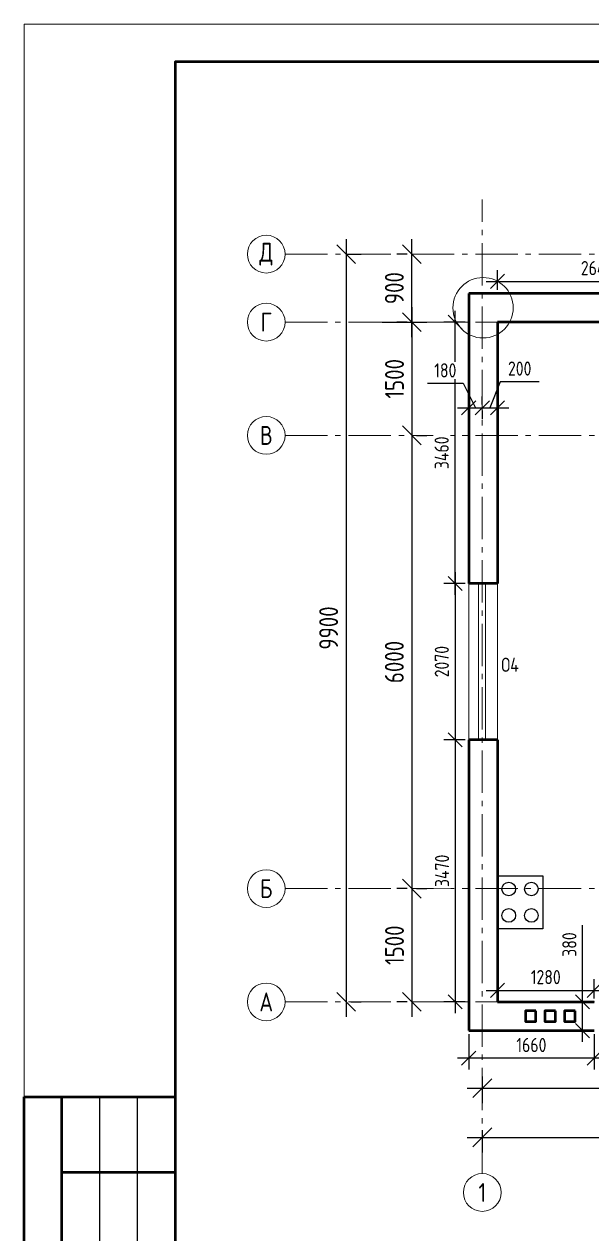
# Model space of a CAD drawing. Header units: millimetres. Extents: x 13040 to 55040, y 21337 to 51037.
# Drawn here: x 13040 to 20556, y 35022 to 51037 of the extents above; entities that cross this region are included whole.
import ezdxf

# ---------------------------------------------------------------- set-up
doc = ezdxf.new("R2010")
doc.units = ezdxf.units.MM
doc.linetypes.add('CONTINOUS', pattern=[0])
doc.linetypes.add('ГОСТ 2.303 6', pattern=[12, 8, -1.5, 1, -1.5])
for name, color, linetype, lineweight in [('Марки', 7, 'Continuous', 30), ('Размеры', 7, 'Continuous', 20), ('Стены', 7, 'Continuous', 50), ('Узел', 7, 'Continuous', 20)]:
    doc.layers.add(name, color=color, linetype=linetype, lineweight=lineweight)
doc.layers.add('Оси', color=3, linetype='Continuous')
doc.layers.add('Сантехника', color=7, linetype='Continuous')
doc.styles.add('ГОСТ 2.304', font='CS_Gost2304.shx')
doc.styles.add('ТЕКСТ_Z', font='arial.ttf')
doc.dimstyles.new('СПДС', dxfattribs={"dimscale": 100, "dimtxt": 2.5, "dimasz": 2.5, "dimexe": 2, "dimexo": 0.625, "dimgap": 1, "dimtad": 1, "dimdec": 0, "dimtxsty": 'ГОСТ 2.304', "dimblk": 'OBLIQUE', "dimblk1": 'OBLIQUE', "dimblk2": 'OBLIQUE', "dimcen": 2.5, "dimdle": 2, "dimadec": 0, "dimazin": 2, "dimtfac": 0.75, "dimtdec": 4, "dimtmove": 1, "dimatfit": 3, "dimfxl": 1, "dimtfill": 1, "dimtolj": 1, "dimarcsym": 1})

# ---------------------------------------------------------------- blocks, each defined once
blk = doc.blocks.new('Штамп осн бок')
at = {"color": 7, "lineweight": 50}
for p, q in [((-2000, 8500), (-2000, 15000)), ((-2000, 15000), (-1500, 15000)), ((-1500, 8500), (-1500, 15000)), ((-1500, 15000), (0, 15000)), ((-1500, 14000), (0, 14000)), ((-1500, 12500), (0, 12500)), ((-1500, 10500), (0, 10500)), ((-2000, 8500), (-1500, 8500)), ((-1500, 8500), (0, 8500)), ((-1200, 0), (-1200, 8500)), ((-1200, 8500), (-700, 8500)), ((-700, 0), (-700, 8500)), ((-700, 8500), (0, 8500)), ((-1200, 6000), (0, 6000)), ((-1200, 2500), (0, 2500)), ((-1200, 0), (-700, 0)), ((-700, 0), (0, 0))]:
    blk.add_line(p, q, dxfattribs=at)
at = {"color": 7}
for p, q in [((-1000, 8500), (-1000, 15000)), ((-500, 8500), (-500, 15000)), ((0, 15000), (0, 0))]:
    blk.add_line(p, q, dxfattribs=at)
at = {"color": 7, "style": 'ТЕКСТ_Z'}
for s, p in [('Согласовано', (-1675, 8640)), ('В зам. инв. №', (-890, 6627)), ('Подл. и дата', (-890, 3596)), ('Инв. № подл.', (-890, 536))]:
    blk.add_text(s, height=150, rotation=90, dxfattribs=at).set_placement(p)
blk = doc.blocks.new('_Oblique')
at = {"color": 0, "linetype": 'ByBlock', "lineweight": -2}
blk.add_line((-0.5, -0.5), (0.5, 0.5), dxfattribs=at)
blk = doc.blocks.new('*D49')
at = {"layer": 'Defpoints', "color": 0, "ltscale": 75}
for p in [(17716, 47093), (18173, 45593), (18173, 45593)]:
    blk.add_point(p, dxfattribs=at)
at = {"layer": 'Оси', "color": 0, "lineweight": -2, "ltscale": 100}
for p, q in [((18173, 47293), (18173, 45393)), ((17779, 47093), (18373, 47093)), ((18235, 45593), (18373, 45593))]:
    blk.add_line(p, q, dxfattribs=at)
at = {"layer": 'Оси', "color": 0, "lineweight": -2, "ltscale": 75, "xscale": 250, "yscale": 250, "zscale": 250}
for p, rotation in [((18173, 47093), 90), ((18173, 45593), 270)]:
    blk.add_blockref('_Oblique', p, dxfattribs=dict(at, rotation=rotation))
at = {"layer": 'Оси', "color": 0, "lineweight": 20, "ltscale": 75, "insert": (17943, 46343), "char_height": 250, "attachment_point": 5, "rotation": 90, "style": 'ГОСТ 2.304', "bg_fill": 3, "box_fill_scale": 1.1, "bg_fill_color": 256, "bg_fill_true_color": 13158600, "bg_fill_transparency": 0}
blk.add_mtext('\\A1;1500', dxfattribs=at)
blk = doc.blocks.new('*D50')
at = {"layer": 'Defpoints', "color": 0, "ltscale": 75}
for p in [(18173, 45593), (18173, 39593), (18173, 39593)]:
    blk.add_point(p, dxfattribs=at)
at = {"layer": 'Оси', "color": 0, "lineweight": -2, "ltscale": 100}
for p, q in [((18173, 45793), (18173, 39393)), ((18235, 45593), (18373, 45593)), ((18235, 39593), (18373, 39593))]:
    blk.add_line(p, q, dxfattribs=at)
at = {"layer": 'Оси', "color": 0, "lineweight": -2, "ltscale": 75, "xscale": 250, "yscale": 250, "zscale": 250}
for p, rotation in [((18173, 45593), 90), ((18173, 39593), 270)]:
    blk.add_blockref('_Oblique', p, dxfattribs=dict(at, rotation=rotation))
at = {"layer": 'Оси', "color": 0, "lineweight": 20, "ltscale": 75, "insert": (17941, 42593), "char_height": 250, "attachment_point": 5, "rotation": 90, "style": 'ГОСТ 2.304', "bg_fill": 3, "box_fill_scale": 1.1, "bg_fill_color": 256, "bg_fill_true_color": 13158600, "bg_fill_transparency": 0}
blk.add_mtext('\\A1;6000', dxfattribs=at)
blk = doc.blocks.new('*D51')
at = {"layer": 'Defpoints', "color": 0, "ltscale": 75}
for p in [(18173, 39593), (18173, 38093), (18173, 38093)]:
    blk.add_point(p, dxfattribs=at)
at = {"layer": 'Оси', "color": 0, "lineweight": -2, "ltscale": 100}
for p, q in [((18173, 39793), (18173, 37893)), ((18110, 39593), (17973, 39593)), ((18110, 38093), (17973, 38093))]:
    blk.add_line(p, q, dxfattribs=at)
at = {"layer": 'Оси', "color": 0, "lineweight": -2, "ltscale": 75, "xscale": 250, "yscale": 250, "zscale": 250}
for p, rotation in [((18173, 39593), 90), ((18173, 38093), 270)]:
    blk.add_blockref('_Oblique', p, dxfattribs=dict(at, rotation=rotation))
at = {"layer": 'Оси', "color": 0, "lineweight": 20, "ltscale": 75, "insert": (17943, 38843), "char_height": 250, "attachment_point": 5, "rotation": 90, "style": 'ГОСТ 2.304', "bg_fill": 3, "box_fill_scale": 1.1, "bg_fill_color": 256, "bg_fill_true_color": 13158600, "bg_fill_transparency": 0}
blk.add_mtext('\\A1;1500', dxfattribs=at)
blk = doc.blocks.new('*D52')
at = {"layer": 'Defpoints', "color": 0, "ltscale": 75}
for p in [(18173, 47993), (18173, 47993), (18173, 47093)]:
    blk.add_point(p, dxfattribs=at)
at = {"layer": 'Оси', "color": 0, "lineweight": -2, "ltscale": 100}
for p, q in [((18173, 46893), (18173, 48193)), ((18110, 47993), (17973, 47993)), ((18110, 47093), (17973, 47093))]:
    blk.add_line(p, q, dxfattribs=at)
at = {"layer": 'Оси', "color": 0, "lineweight": -2, "ltscale": 75, "xscale": 250, "yscale": 250, "zscale": 250}
for p, rotation in [((18173, 47993), 90), ((18173, 47093), 270)]:
    blk.add_blockref('_Oblique', p, dxfattribs=dict(at, rotation=rotation))
at = {"layer": 'Оси', "color": 0, "lineweight": 20, "ltscale": 75, "insert": (17941, 47543), "char_height": 250, "attachment_point": 5, "rotation": 90, "style": 'ГОСТ 2.304', "bg_fill": 3, "box_fill_scale": 1.1, "bg_fill_color": 256, "bg_fill_true_color": 13158600, "bg_fill_transparency": 0}
blk.add_mtext('\\A1;900', dxfattribs=at)
blk = doc.blocks.new('*D53')
at = {"layer": 'Defpoints', "color": 0, "ltscale": 75}
for p in [(17246, 47993), (17303, 38093), (17303, 38093)]:
    blk.add_point(p, dxfattribs=at)
at = {"layer": 'Оси', "color": 0, "lineweight": -2, "ltscale": 100}
for p, q in [((17303, 48193), (17303, 37893)), ((17309, 47993), (17503, 47993)), ((17366, 38093), (17503, 38093))]:
    blk.add_line(p, q, dxfattribs=at)
at = {"layer": 'Оси', "color": 0, "lineweight": -2, "ltscale": 75, "xscale": 250, "yscale": 250, "zscale": 250}
for p, rotation in [((17303, 47993), 90), ((17303, 38093), 270)]:
    blk.add_blockref('_Oblique', p, dxfattribs=dict(at, rotation=rotation))
at = {"layer": 'Оси', "color": 0, "lineweight": 20, "ltscale": 75, "insert": (17071, 43043), "char_height": 250, "attachment_point": 5, "rotation": 90, "style": 'ГОСТ 2.304', "bg_fill": 3, "box_fill_scale": 1.1, "bg_fill_color": 256, "bg_fill_true_color": 13158600, "bg_fill_transparency": 0}
blk.add_mtext('\\A1;9900', dxfattribs=at)
blk = doc.blocks.new('*D54')
at = {"layer": 'Defpoints', "color": 0, "ltscale": 75}
for p in [(19106, 37170), (24506, 37170), (24506, 36951)]:
    blk.add_point(p, dxfattribs=at)
at = {"layer": 'Оси', "color": 0, "lineweight": -2, "ltscale": 100}
for p, q in [((19106, 37107), (19106, 36751)), ((24506, 37107), (24506, 36751)), ((18906, 36951), (24706, 36951))]:
    blk.add_line(p, q, dxfattribs=at)
at = {"layer": 'Оси', "color": 0, "lineweight": -2, "ltscale": 75, "xscale": 250, "yscale": 250, "zscale": 250, "rotation": 180}
blk.add_blockref('_Oblique', (19106, 36951), dxfattribs=at)
at = {"layer": 'Оси', "color": 0, "lineweight": -2, "ltscale": 75, "xscale": 250, "yscale": 250, "zscale": 250}
blk.add_blockref('_Oblique', (24506, 36951), dxfattribs=at)
at = {"layer": 'Оси', "color": 0, "lineweight": 20, "ltscale": 75, "insert": (21806, 37181), "char_height": 250, "attachment_point": 5, "style": 'ГОСТ 2.304', "bg_fill": 3, "box_fill_scale": 1.1, "bg_fill_color": 256, "bg_fill_true_color": 13158600, "bg_fill_transparency": 0}
blk.add_mtext('\\A1;5400', dxfattribs=at)
blk = doc.blocks.new('*D58')
at = {"layer": 'Defpoints', "color": 0, "ltscale": 75}
for p in [(19106, 36459), (33506, 36459), (33506, 36299)]:
    blk.add_point(p, dxfattribs=at)
at = {"layer": 'Оси', "color": 0, "lineweight": -2, "ltscale": 100}
for p, q in [((19106, 36396), (19106, 36099)), ((33506, 36396), (33506, 36099)), ((18906, 36299), (33706, 36299))]:
    blk.add_line(p, q, dxfattribs=at)
at = {"layer": 'Оси', "color": 0, "lineweight": -2, "ltscale": 75, "xscale": 250, "yscale": 250, "zscale": 250, "rotation": 180}
blk.add_blockref('_Oblique', (19106, 36299), dxfattribs=at)
at = {"layer": 'Оси', "color": 0, "lineweight": -2, "ltscale": 75, "xscale": 250, "yscale": 250, "zscale": 250}
blk.add_blockref('_Oblique', (33506, 36299), dxfattribs=at)
at = {"layer": 'Оси', "color": 0, "lineweight": 20, "ltscale": 75, "insert": (26306, 36524), "char_height": 250, "attachment_point": 5, "style": 'ГОСТ 2.304', "bg_fill": 3, "box_fill_scale": 1.1, "bg_fill_color": 256, "bg_fill_true_color": 13158600, "bg_fill_transparency": 0}
blk.add_mtext('\\A1;14400', dxfattribs=at)
blk = doc.blocks.new('*D66')
at = {"layer": 'Defpoints', "color": 0, "ltscale": 75}
for p in [(18746, 47093), (18926, 47093), (18926, 43633)]:
    blk.add_point(p, dxfattribs=at)
at = {"layer": 'Размеры', "color": 0, "lineweight": -2, "ltscale": 75}
for p, q in [((18879, 47093), (18596, 47093)), ((18746, 43483), (18746, 47243)), ((18879, 43633), (18596, 43633))]:
    blk.add_line(p, q, dxfattribs=at)
at = {"layer": 'Размеры', "color": 0, "lineweight": -2, "ltscale": 75, "xscale": 187.5, "yscale": 187.5, "zscale": 187.5}
for p, rotation in [((18746, 47093), 90), ((18746, 43633), 270)]:
    blk.add_blockref('_Oblique', p, dxfattribs=dict(at, rotation=rotation))
at = {"layer": 'Размеры', "color": 0, "lineweight": 20, "ltscale": 75, "insert": (18568, 45363), "char_height": 187.5, "attachment_point": 5, "rotation": 90, "style": 'ГОСТ 2.304', "bg_fill": 3, "box_fill_scale": 1.1, "bg_fill_color": 256, "bg_fill_true_color": 13158600, "bg_fill_transparency": 0}
blk.add_mtext('\\A1;3460', dxfattribs=at)
blk = doc.blocks.new('*D100')
at = {"layer": 'Defpoints', "color": 0, "ltscale": 75}
for p in [(18926, 43633), (18746, 41563), (18926, 41563)]:
    blk.add_point(p, dxfattribs=at)
at = {"layer": 'Размеры', "color": 0, "lineweight": -2, "ltscale": 75}
for p, q in [((18746, 43783), (18746, 41413)), ((18879, 43633), (18596, 43633)), ((18879, 41563), (18596, 41563))]:
    blk.add_line(p, q, dxfattribs=at)
at = {"layer": 'Размеры', "color": 0, "lineweight": -2, "ltscale": 75, "xscale": 187.5, "yscale": 187.5, "zscale": 187.5}
for p, rotation in [((18746, 43633), 90), ((18746, 41563), 270)]:
    blk.add_blockref('_Oblique', p, dxfattribs=dict(at, rotation=rotation))
at = {"layer": 'Размеры', "color": 0, "lineweight": 20, "ltscale": 75, "insert": (18570, 42598), "char_height": 187.5, "attachment_point": 5, "rotation": 90, "style": 'ГОСТ 2.304', "bg_fill": 3, "box_fill_scale": 1.1, "bg_fill_color": 256, "bg_fill_true_color": 13158600, "bg_fill_transparency": 0}
blk.add_mtext('\\A1;2070', dxfattribs=at)
blk = doc.blocks.new('*D101')
at = {"layer": 'Defpoints', "color": 0, "ltscale": 75}
for p in [(18926, 41563), (18746, 38093), (18926, 38093)]:
    blk.add_point(p, dxfattribs=at)
at = {"layer": 'Размеры', "color": 0, "lineweight": -2, "ltscale": 75}
for p, q in [((18746, 41713), (18746, 37943)), ((18879, 41563), (18596, 41563)), ((18879, 38093), (18596, 38093))]:
    blk.add_line(p, q, dxfattribs=at)
at = {"layer": 'Размеры', "color": 0, "lineweight": -2, "ltscale": 75, "xscale": 187.5, "yscale": 187.5, "zscale": 187.5}
for p, rotation in [((18746, 41563), 90), ((18746, 38093), 270)]:
    blk.add_blockref('_Oblique', p, dxfattribs=dict(at, rotation=rotation))
at = {"layer": 'Размеры', "color": 0, "lineweight": 20, "ltscale": 75, "insert": (18573, 39828), "char_height": 187.5, "attachment_point": 5, "rotation": 90, "style": 'ГОСТ 2.304', "bg_fill": 3, "box_fill_scale": 1.1, "bg_fill_color": 256, "bg_fill_true_color": 13158600, "bg_fill_transparency": 0}
blk.add_mtext('\\A1;3470', dxfattribs=at)
blk = doc.blocks.new('*D102')
at = {"layer": 'Defpoints', "color": 0, "ltscale": 75}
for p in [(21946, 47632), (19306, 47473), (21946, 47473)]:
    blk.add_point(p, dxfattribs=at)
at = {"layer": 'Размеры', "color": 0, "lineweight": -2, "ltscale": 75}
for p, q in [((19306, 47520), (19306, 47782)), ((21946, 47520), (21946, 47782)), ((19156, 47632), (22096, 47632))]:
    blk.add_line(p, q, dxfattribs=at)
at = {"layer": 'Размеры', "color": 0, "lineweight": -2, "ltscale": 75, "xscale": 187.5, "yscale": 187.5, "zscale": 187.5, "rotation": 180}
blk.add_blockref('_Oblique', (19306, 47632), dxfattribs=at)
at = {"layer": 'Размеры', "color": 0, "lineweight": -2, "ltscale": 75, "xscale": 187.5, "yscale": 187.5, "zscale": 187.5}
blk.add_blockref('_Oblique', (21946, 47632), dxfattribs=at)
at = {"layer": 'Размеры', "color": 0, "lineweight": 20, "ltscale": 75, "insert": (20626, 47808), "char_height": 187.5, "attachment_point": 5, "style": 'ГОСТ 2.304', "bg_fill": 3, "box_fill_scale": 1.1, "bg_fill_color": 256, "bg_fill_true_color": 13158600, "bg_fill_transparency": 0}
blk.add_mtext('\\A1;2640', dxfattribs=at)
blk = doc.blocks.new('*D106')
at = {"layer": 'Defpoints', "color": 0, "ltscale": 100}
for p in [(18926, 45970), (19106, 45970), (19106, 45959)]:
    blk.add_point(p, dxfattribs=at)
at = {"layer": 'Размеры', "color": 0, "lineweight": -2, "ltscale": 75}
for p, q in [((18380, 46286), (18853, 46286)), ((18853, 46286), (19016, 45959)), ((18776, 45959), (19256, 45959)), ((18926, 45923), (18926, 45809)), ((19106, 45923), (19106, 45809))]:
    blk.add_line(p, q, dxfattribs=at)
at = {"layer": 'Размеры', "color": 0, "lineweight": -2, "ltscale": 100, "xscale": 187.5, "yscale": 187.5, "zscale": 187.5, "rotation": 180}
blk.add_blockref('_Oblique', (18926, 45959), dxfattribs=at)
at = {"layer": 'Размеры', "color": 0, "lineweight": -2, "ltscale": 100, "xscale": 187.5, "yscale": 187.5, "zscale": 187.5}
blk.add_blockref('_Oblique', (19106, 45959), dxfattribs=at)
at = {"layer": 'Размеры', "color": 0, "lineweight": 20, "ltscale": 100, "insert": (18616, 46454), "char_height": 187.5, "attachment_point": 5, "style": 'ГОСТ 2.304', "bg_fill": 3, "box_fill_scale": 1.1, "bg_fill_color": 256, "bg_fill_true_color": 13158600, "bg_fill_transparency": 0}
blk.add_mtext('\\A1;180', dxfattribs=at)
blk = doc.blocks.new('*D107')
at = {"layer": 'Defpoints', "color": 0, "ltscale": 100}
for p in [(19106, 45957), (19306, 45959), (19306, 45957)]:
    blk.add_point(p, dxfattribs=at)
at = {"layer": 'Размеры', "color": 0, "lineweight": -2, "ltscale": 75}
for p, q in [((19343, 46302), (19206, 45959)), ((19858, 46302), (19343, 46302)), ((19106, 46003), (19106, 46109)), ((19306, 46003), (19306, 46109)), ((18956, 45959), (19456, 45959))]:
    blk.add_line(p, q, dxfattribs=at)
at = {"layer": 'Размеры', "color": 0, "lineweight": -2, "ltscale": 100, "xscale": 187.5, "yscale": 187.5, "zscale": 187.5, "rotation": 180}
blk.add_blockref('_Oblique', (19106, 45959), dxfattribs=at)
at = {"layer": 'Размеры', "color": 0, "lineweight": -2, "ltscale": 100, "xscale": 187.5, "yscale": 187.5, "zscale": 187.5}
blk.add_blockref('_Oblique', (19306, 45959), dxfattribs=at)
at = {"layer": 'Размеры', "color": 0, "lineweight": 20, "ltscale": 100, "insert": (19601, 46478), "char_height": 187.5, "attachment_point": 5, "style": 'ГОСТ 2.304', "bg_fill": 3, "box_fill_scale": 1.1, "bg_fill_color": 256, "bg_fill_true_color": 13158600, "bg_fill_transparency": 0}
blk.add_mtext('\\A1;200', dxfattribs=at)
blk = doc.blocks.new('*D139')
at = {"layer": 'Defpoints', "color": 0, "ltscale": 75}
for p in [(20586, 37713), (22656, 37713), (20586, 37347)]:
    blk.add_point(p, dxfattribs=at)
at = {"layer": 'Размеры', "color": 0, "lineweight": -2, "ltscale": 75}
for p, q in [((20586, 37666), (20586, 37197)), ((22656, 37666), (22656, 37197)), ((22806, 37347), (20436, 37347))]:
    blk.add_line(p, q, dxfattribs=at)
at = {"layer": 'Размеры', "color": 0, "lineweight": -2, "ltscale": 75, "xscale": 187.5, "yscale": 187.5, "zscale": 187.5, "rotation": 180}
blk.add_blockref('_Oblique', (20586, 37347), dxfattribs=at)
at = {"layer": 'Размеры', "color": 0, "lineweight": -2, "ltscale": 75, "xscale": 187.5, "yscale": 187.5, "zscale": 187.5}
blk.add_blockref('_Oblique', (22656, 37347), dxfattribs=at)
at = {"layer": 'Размеры', "color": 0, "ltscale": 75, "insert": (21621, 37523), "char_height": 187.5, "attachment_point": 5, "style": 'ГОСТ 2.304', "bg_fill": 3, "box_fill_scale": 1.1, "bg_fill_color": 256, "bg_fill_true_color": 13158600, "bg_fill_transparency": 0}
blk.add_mtext('\\A1;2070', dxfattribs=at)
blk = doc.blocks.new('*D140')
at = {"layer": 'Defpoints', "color": 0, "ltscale": 75}
for p in [(18926, 37713), (20586, 37713), (18926, 37347)]:
    blk.add_point(p, dxfattribs=at)
at = {"layer": 'Размеры', "color": 0, "lineweight": -2, "ltscale": 75}
for p, q in [((18926, 37666), (18926, 37197)), ((20586, 37666), (20586, 37197)), ((20736, 37347), (18776, 37347))]:
    blk.add_line(p, q, dxfattribs=at)
at = {"layer": 'Размеры', "color": 0, "lineweight": -2, "ltscale": 75, "xscale": 187.5, "yscale": 187.5, "zscale": 187.5, "rotation": 180}
blk.add_blockref('_Oblique', (18926, 37347), dxfattribs=at)
at = {"layer": 'Размеры', "color": 0, "lineweight": -2, "ltscale": 75, "xscale": 187.5, "yscale": 187.5, "zscale": 187.5}
blk.add_blockref('_Oblique', (20586, 37347), dxfattribs=at)
at = {"layer": 'Размеры', "color": 0, "ltscale": 75, "insert": (19756, 37522), "char_height": 187.5, "attachment_point": 5, "style": 'ГОСТ 2.304', "bg_fill": 3, "box_fill_scale": 1.1, "bg_fill_color": 256, "bg_fill_true_color": 13158600, "bg_fill_transparency": 0}
blk.add_mtext('\\A1;1660', dxfattribs=at)
blk = doc.blocks.new('*D141')
at = {"layer": 'Defpoints', "color": 0, "ltscale": 75}
for p in [(20586, 38245), (19306, 38093), (20586, 38093)]:
    blk.add_point(p, dxfattribs=at)
at = {"layer": 'Размеры', "color": 0, "lineweight": -2, "ltscale": 75}
for p, q in [((19306, 38140), (19306, 38395)), ((20586, 38140), (20586, 38395)), ((19156, 38245), (20736, 38245))]:
    blk.add_line(p, q, dxfattribs=at)
at = {"layer": 'Размеры', "color": 0, "lineweight": -2, "ltscale": 75, "xscale": 187.5, "yscale": 187.5, "zscale": 187.5, "rotation": 180}
blk.add_blockref('_Oblique', (19306, 38245), dxfattribs=at)
at = {"layer": 'Размеры', "color": 0, "lineweight": -2, "ltscale": 75, "xscale": 187.5, "yscale": 187.5, "zscale": 187.5}
blk.add_blockref('_Oblique', (20586, 38245), dxfattribs=at)
at = {"layer": 'Размеры', "color": 0, "lineweight": 20, "ltscale": 75, "insert": (19946, 38421), "char_height": 187.5, "attachment_point": 5, "style": 'ГОСТ 2.304', "bg_fill": 3, "box_fill_scale": 1.1, "bg_fill_color": 256, "bg_fill_true_color": 13158600, "bg_fill_transparency": 0}
blk.add_mtext('\\A1;1280', dxfattribs=at)
blk = doc.blocks.new('*D205')
at = {"layer": 'Defpoints', "color": 0, "ltscale": 75}
for p in [(20432, 38093), (20453, 38093), (20453, 37713)]:
    blk.add_point(p, dxfattribs=at)
at = {"layer": 'Размеры', "color": 0, "lineweight": -2, "ltscale": 75}
for p, q in [((20432, 38093), (20432, 39110)), ((20432, 37563), (20432, 38243)), ((20406, 38093), (20282, 38093)), ((20406, 37713), (20282, 37713))]:
    blk.add_line(p, q, dxfattribs=at)
at = {"layer": 'Размеры', "color": 0, "lineweight": -2, "ltscale": 75, "xscale": 187.5, "yscale": 187.5, "zscale": 187.5}
for p, rotation in [((20432, 38093), 90), ((20432, 37713), 270)]:
    blk.add_blockref('_Oblique', p, dxfattribs=dict(at, rotation=rotation))
at = {"layer": 'Размеры', "color": 0, "lineweight": 20, "ltscale": 75, "insert": (20259, 38852), "char_height": 187.5, "attachment_point": 5, "rotation": 90, "style": 'ГОСТ 2.304', "bg_fill": 3, "box_fill_scale": 1.1, "bg_fill_color": 256, "bg_fill_true_color": 13158600, "bg_fill_transparency": 0}
blk.add_mtext('\\A1;380', dxfattribs=at)

msp = doc.modelspace()

# ---------------------------------------------------------------- linework, layer by layer
at = {"color": 7, "linetype": 'CONTINOUS', "lineweight": 20, "ltscale": 30}
msp.add_lwpolyline([(13039.7, 21337.4), (55039.7, 21337.4), (55039.7, 51037.4), (13039.7, 51037.4)], close=True, dxfattribs=at)
at = {"color": 7, "linetype": 'CONTINOUS', "lineweight": 50, "ltscale": 30}
msp.add_lwpolyline([(15039.7, 21837.4), (54539.7, 21837.4), (54539.7, 50537.4), (15039.7, 50537.4)], close=True, dxfattribs=at)
at = {"layer": 'Оси', "color": 3, "linetype": 'ГОСТ 2.303 6', "lineweight": 20, "ltscale": 70}
for p, q in [((19106, 35819.4), (19106, 48717.4)), ((16494.8, 47992.9), (34494.8, 47992.9)), ((16494.6, 47092.9), (29285.8, 47092.9)), ((16494.6, 45592.9), (34494.6, 45592.9)), ((16494.6, 39592.9), (34494.6, 39592.9)), ((16494.6, 38092.9), (34494.6, 38092.9))]:
    msp.add_line(p, q, dxfattribs=at)
at = {"layer": 'Оси', "color": 3, "lineweight": 20, "ltscale": 100}
for centre in [(16244.8, 47992.9), (16244.6, 47092.9), (16244.6, 45592.9), (16244.6, 39592.9), (16244.6, 38092.9), (19106, 35569.4)]:
    msp.add_circle(centre, 250, dxfattribs=at)
at = {"layer": 'Сантехника', "color": 253, "ltscale": 100}
for p, q in [((19306, 39762.4), (19906, 39762.4)), ((19906, 39762.4), (19906, 39062.4)), ((19906, 39062.4), (19306, 39062.4))]:
    msp.add_line(p, q, dxfattribs=at)
for centre in [(19456, 39587.4), (19756, 39587.4), (19456, 39237.4), (19756, 39237.4)]:
    msp.add_circle(centre, 90, dxfattribs=at)
at = {"layer": 'Стены', "lineweight": 50, "ltscale": 100}
for p, q in [((18925.8, 47472.9), (18926, 43632.9)), ((21945.8, 47472.9), (18925.8, 47472.9)), ((21945.8, 47092.9), (19305.8, 47092.9)), ((19306, 47092.9), (19306, 43632.9)), ((19306, 43632.9), (18926, 43632.9)), ((19306, 41562.9), (18926, 41562.9)), ((18926, 41562.9), (18926, 37712.9)), ((19306, 41562.9), (19306, 38092.9)), ((19306, 38092.9), (20586, 38092.9)), ((18926, 37712.9), (20586, 37712.9))]:
    msp.add_line(p, q, dxfattribs=at)
at = {"layer": 'Стены', "lineweight": 20, "ltscale": 100}
for p, q in [((18926, 43632.9), (18926, 41562.9)), ((19056, 43632.9), (19056, 41562.9)), ((19146, 43632.9), (19146, 41562.9)), ((19306, 43632.9), (19306, 41562.9))]:
    msp.add_line(p, q, dxfattribs=at)
at = {"layer": 'Стены', "lineweight": 50, "ltscale": 100}
for points in [[(19816, 37972.9), (19676, 37972.9), (19676, 37832.9), (19816, 37832.9)], [(20076, 37972.9), (19936, 37972.9), (19936, 37832.9), (20076, 37832.9)], [(20336, 37972.9), (20196, 37972.9), (20196, 37832.9), (20336, 37832.9)]]:
    msp.add_lwpolyline(points, close=True, dxfattribs=at)

# ---------------------------------------------------------------- block references
at = {"color": 7, "linetype": 'CONTINOUS', "lineweight": 20, "ltscale": 30}
msp.add_blockref('Штамп осн бок', (15039.7, 21837.4), dxfattribs=at)

# ---------------------------------------------------------------- texts
at = {"layer": 'Марки', "ltscale": 75, "insert": (19357.7, 42649.9), "char_height": 187.5, "width": 262.308, "attachment_point": 1, "style": 'ГОСТ 2.304'}
msp.add_mtext('О4', dxfattribs=at)
at = {"layer": 'Оси', "color": 3, "lineweight": 20, "ltscale": 100, "char_height": 250, "attachment_point": 5, "style": 'ГОСТ 2.304'}
for s, insert, width in [('Д', (16244.8, 47992.9), 292.102), ('Г', (16244.6, 47092.9), 292.102), ('В', (16244.6, 45592.9), 292.102), ('Б', (16244.6, 39592.9), 292.102), ('А', (16244.6, 38092.9), 292.102), ('1', (19106, 35569.4), 272.268)]:
    msp.add_mtext(s, dxfattribs=dict(at, insert=insert, width=width))

# ---------------------------------------------------------------- next in the draw order: dimensions: what is measured, and where the dimension line sits
at = {"layer": 'Оси', "color": 3, "lineweight": 20, "ltscale": 100}
for base, p1, p2, angle, picture, middle in [((17303.2, 38092.9), (17246.3, 47992.9), (17303.2, 38092.9), 90, '*D53', (17071, 43042.9)), ((18172.9, 45592.9), (17716.3, 47092.9), (18172.9, 45592.9), 270, '*D49', (17942.7, 46342.9))]:
    dim = msp.add_linear_dim(base=base, p1=p1, p2=p2, angle=angle, dimstyle='СПДС', dxfattribs=at)
    dim.commit()
    dim.dimension.update_dxf_attribs({"geometry": picture, "text_midpoint": middle})
dim = msp.add_linear_dim(base=(24506, 36951.1), p1=(19106, 37170), p2=(24506, 37170), dimstyle='СПДС', dxfattribs=at)
dim.commit()
dim.dimension.update_dxf_attribs({"geometry": '*D54', "text_midpoint": (21806, 37181.3)})
at = {"layer": 'Размеры', "lineweight": 20, "ltscale": 75}
for base, p1, p2, picture, middle in [((21945.8, 47631.7), (19306, 47472.9), (21945.8, 47472.9), '*D102', (20625.9, 47807.7)), ((20586, 38245.1), (19306, 38092.9), (20586, 38092.9), '*D141', (19946, 38421.1))]:
    dim = msp.add_linear_dim(base=base, p1=p1, p2=p2, dimstyle='СПДС', override={"dimscale": 75}, dxfattribs=at)
    dim.commit()
    dim.dimension.update_dxf_attribs({"geometry": picture, "text_midpoint": middle})

# ---------------------------------------------------------------- next in the draw order: dimensions: what is measured, and where the dimension line sits
at = {"layer": 'Оси', "color": 3, "lineweight": 20, "ltscale": 100}
for base, p1, p2, angle, picture, middle in [((18172.9, 47992.9), (18172.9, 47092.9), (18172.9, 47992.9), 90, '*D52', (17940.6, 47542.9)), ((18172.9, 39592.9), (18172.9, 45592.9), (18172.9, 39592.9), 270, '*D50', (17940.6, 42592.9))]:
    dim = msp.add_linear_dim(base=base, p1=p1, p2=p2, angle=angle, dimstyle='СПДС', dxfattribs=at)
    dim.commit()
    dim.dimension.update_dxf_attribs({"geometry": picture, "text_midpoint": middle})
dim = msp.add_linear_dim(base=(33506, 36299.2), p1=(19106, 36458.8), p2=(33506, 36458.8), dimstyle='СПДС', dxfattribs=at)
dim.commit()
dim.dimension.update_dxf_attribs({"geometry": '*D58', "text_midpoint": (26306, 36524.2)})
at = {"layer": 'Размеры', "ltscale": 75}
dim = msp.add_linear_dim(base=(20586, 37347.4), p1=(22656, 37712.9), p2=(20586, 37712.9), dimstyle='СПДС', override={"dimscale": 75}, dxfattribs=at)
dim.commit()
dim.dimension.update_dxf_attribs({"geometry": '*D139', "text_midpoint": (21621, 37523.4)})

# ---------------------------------------------------------------- next in the draw order: dimensions: what is measured, and where the dimension line sits
at = {"layer": 'Оси', "color": 3, "lineweight": 20, "ltscale": 100}
dim = msp.add_linear_dim(base=(18172.9, 38092.9), p1=(18172.9, 39592.9), p2=(18172.9, 38092.9), angle=90, dimstyle='СПДС', dxfattribs=at)
dim.commit()
dim.dimension.update_dxf_attribs({"geometry": '*D51', "text_midpoint": (17942.7, 38842.9)})
at = {"layer": 'Размеры', "lineweight": 20, "ltscale": 75}
dim = msp.add_linear_dim(base=(18746.1, 47092.9), p1=(18926, 43632.9), p2=(18925.8, 47092.9), angle=90, dimstyle='СПДС', override={"dimscale": 75}, dxfattribs=at)
dim.commit()
dim.dimension.update_dxf_attribs({"geometry": '*D66', "text_midpoint": (18568, 45362.9)})
at = {"layer": 'Размеры', "ltscale": 75}
dim = msp.add_linear_dim(base=(18926, 37347.4), p1=(20586, 37712.9), p2=(18926, 37712.9), dimstyle='СПДС', override={"dimscale": 75}, dxfattribs=at)
dim.commit()
dim.dimension.update_dxf_attribs({"geometry": '*D140', "text_midpoint": (19756, 37521.6)})

# ---------------------------------------------------------------- next in the draw order: linework, layer by layer
at = {"layer": 'Узел', "ltscale": 100}
msp.add_circle((19115.8, 47282.9), 400, dxfattribs=at)

# ---------------------------------------------------------------- next in the draw order: dimensions: what is measured, and where the dimension line sits
at = {"layer": 'Размеры', "lineweight": 20, "ltscale": 75}
dim = msp.add_linear_dim(base=(19106, 45959.2), p1=(18925.9, 45970.2), p2=(19106, 45970.2), dimstyle='СПДС', override={"dimscale": 75}, dxfattribs=at)
dim.commit()
dim.dimension.update_dxf_attribs({"geometry": '*D106', "text_midpoint": (18777.9, 46285.6), "dimtype": 160})
dim = msp.add_linear_dim(base=(18746.1, 41562.9), p1=(18926, 43632.9), p2=(18926, 41562.9), angle=90, dimstyle='СПДС', override={"dimscale": 75}, dxfattribs=at)
dim.commit()
dim.dimension.update_dxf_attribs({"geometry": '*D100', "text_midpoint": (18570.1, 42597.9)})
dim = msp.add_linear_dim(base=(20432.1, 38092.9), p1=(20452.6, 37712.9), p2=(20452.6, 38092.9), angle=90, dimstyle='СПДС', override={"dimscale": 75}, dxfattribs=at)
dim.commit()
dim.dimension.update_dxf_attribs({"geometry": '*D205', "text_midpoint": (20432.1, 38852.3), "dimtype": 160})

# ---------------------------------------------------------------- next in the draw order: dimensions: what is measured, and where the dimension line sits
dim = msp.add_linear_dim(base=(19306, 45959.2), p1=(19106, 45956.5), p2=(19306, 45956.5), dimstyle='СПДС', override={"dimscale": 75}, dxfattribs=at)
dim.commit()
dim.dimension.update_dxf_attribs({"geometry": '*D107', "text_midpoint": (19417.8, 46302.1), "dimtype": 160})
dim = msp.add_linear_dim(base=(18746.1, 38092.9), p1=(18926, 41562.9), p2=(18926, 38092.9), angle=90, dimstyle='СПДС', override={"dimscale": 75}, dxfattribs=at)
dim.commit()
dim.dimension.update_dxf_attribs({"geometry": '*D101', "text_midpoint": (18573.4, 39827.9)})

doc.saveas('drawing.dxf')
